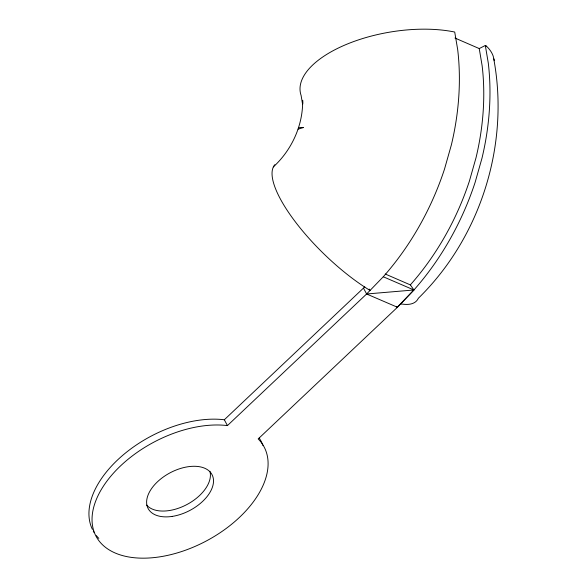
<?xml version="1.0" encoding="UTF-8"?>
<svg xmlns="http://www.w3.org/2000/svg" width="587" height="587" viewBox="0 0 587 587"><rect width="100%" height="100%" fill="white"/><g stroke="black" fill="none" stroke-linecap="round" stroke-linejoin="round"><path stroke-width="0.88" d="M273.322 166.935C291.754 150.03 303.075 125.369 302.665 100.26L302.775 103.642M92.423 529.415A95.167 55.941 -28 0 1 124.202 454.074A95.167 55.941 -28 0 1 224.329 419.764L364.769 286.867M454.947 38.038L479.234 48.567L485.317 45.47L488.289 63.066A230.992 169.232 -66.6 0 1 481.956 158.299L475.132 182.344A230.992 169.232 -66.6 0 1 413.93 289.978L397.37 307.339L258.185 438.929A95.167 55.941 -28 0 1 191.487 547.913A95.167 55.941 -28 0 1 94.133 505.693A95.167 55.941 -28 0 1 227.426 425.59L366.611 293.992L383.267 276.77A231.205 169.386 -66.6 0 0 444.528 169.041L451.352 144.974A231.205 169.386 -66.6 0 0 457.691 49.646L454.72 32.043A98.286 44.407 -9.6 0 0 346.917 44.186A98.286 44.407 -9.6 0 0 301.109 95.476L302.599 104.457M396.43 306.928L397.289 307.184L413.93 289.978L410.342 284.893L385.248 274.012M298.101 129.162L303.435 127.54A98.381 8.416 18.1 0 0 298.379 128.157M363.514 288.166L366.611 293.992L413.93 289.978L383.267 276.77M400.716 303.648L401.655 303.934M366.611 293.992L397.289 307.184M485.317 45.47L486.175 46.006M369.194 289.068L370.037 290.448A98.286 30.531 44 0 1 295.246 221.717A98.286 30.531 44 0 1 274.833 164.705M224.329 419.764L227.426 425.59M479.234 48.567L482.14 65.781A223.045 163.406 -66.6 0 1 476.02 157.742L469.439 180.965A223.045 163.406 -66.6 0 1 410.342 284.893M98.843 538.404A95.167 55.941 -28 0 1 96.371 535.63M94.214 532.629A95.167 55.941 -28 0 1 93.274 531.044M259.212 438.107A95.167 55.941 -28 0 1 262.932 445.452M209.904 471.295A36.167 21.257 -28 0 1 187.062 504.46A36.167 21.257 -28 0 1 146.662 505.091M401.699 303.993A98.286 30.531 44 0 0 418.304 298.321C481.34 236.671 510.323 142.802 493.256 56.33A98.286 44.407 -9.6 0 0 486.241 45.984M493.997 58.913A98.286 44.407 -9.6 0 1 494.269 60.688M172.248 516.399A36.167 21.257 -28 0 0 212.142 474.89A36.167 21.257 -28 0 0 155.804 483.453A36.167 21.257 -28 0 0 172.248 516.399"/></g></svg>
